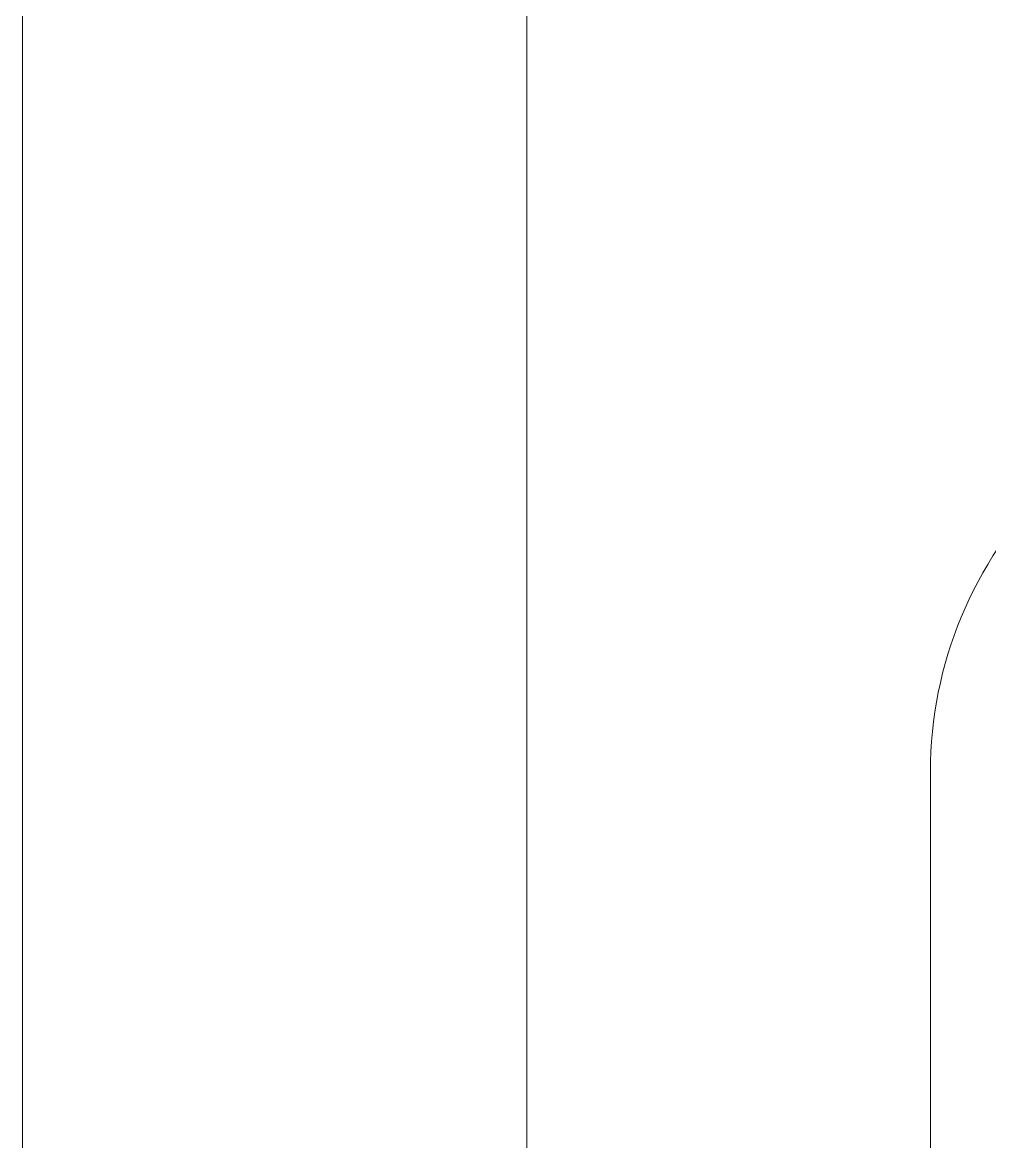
# Model space of a CAD drawing. Header units: millimetres. Extents: x -5 to 111, y -3 to 86.
# Drawn here: x 18.915 to 18.93417, y 19.25485 to 19.27704 of the extents above; entities that cross this region are included whole.
import ezdxf

# ---------------------------------------------------------------- set-up
doc = ezdxf.new("R2010")
doc.units = ezdxf.units.MM
doc.layers.add('A1I6----E-', color=3, linetype='Continuous', lineweight=25)

# ---------------------------------------------------------------- blocks, each defined once
blk = doc.blocks.new('Gruppe-456')
at = {"layer": 'A1I6----E-', "linetype": 'Continuous', "lineweight": 9}
for p, q in [((-31.87544458999203, -23.29410285796178), (-31.87544458999203, -23.25310285796173)), ((-31.88544458999165, -23.26310598151401), (-31.88544458999162, -23.29410285796178)), ((-31.86744458999202, -23.35810285796178), (-31.86744458999202, -23.28141656646076))]:
    blk.add_line(p, q, dxfattribs=at)
blk.add_arc((-31.85944458999201, -23.28141656646076), 0.007999999999998779, 135.0000000000184, 180.000000000026, dxfattribs=at)
blk = doc.blocks.new('Gruppe-466')
at = {"layer": 'A1I6----E-'}
blk.add_blockref('Gruppe-456', (0, 0), dxfattribs=at)

msp = doc.modelspace()

# ---------------------------------------------------------------- block references
at = {"layer": 'A1I6----E-'}
msp.add_blockref('Gruppe-466', (50.80044558999202, 42.54360285796177), dxfattribs=at)

doc.saveas('drawing.dxf')
